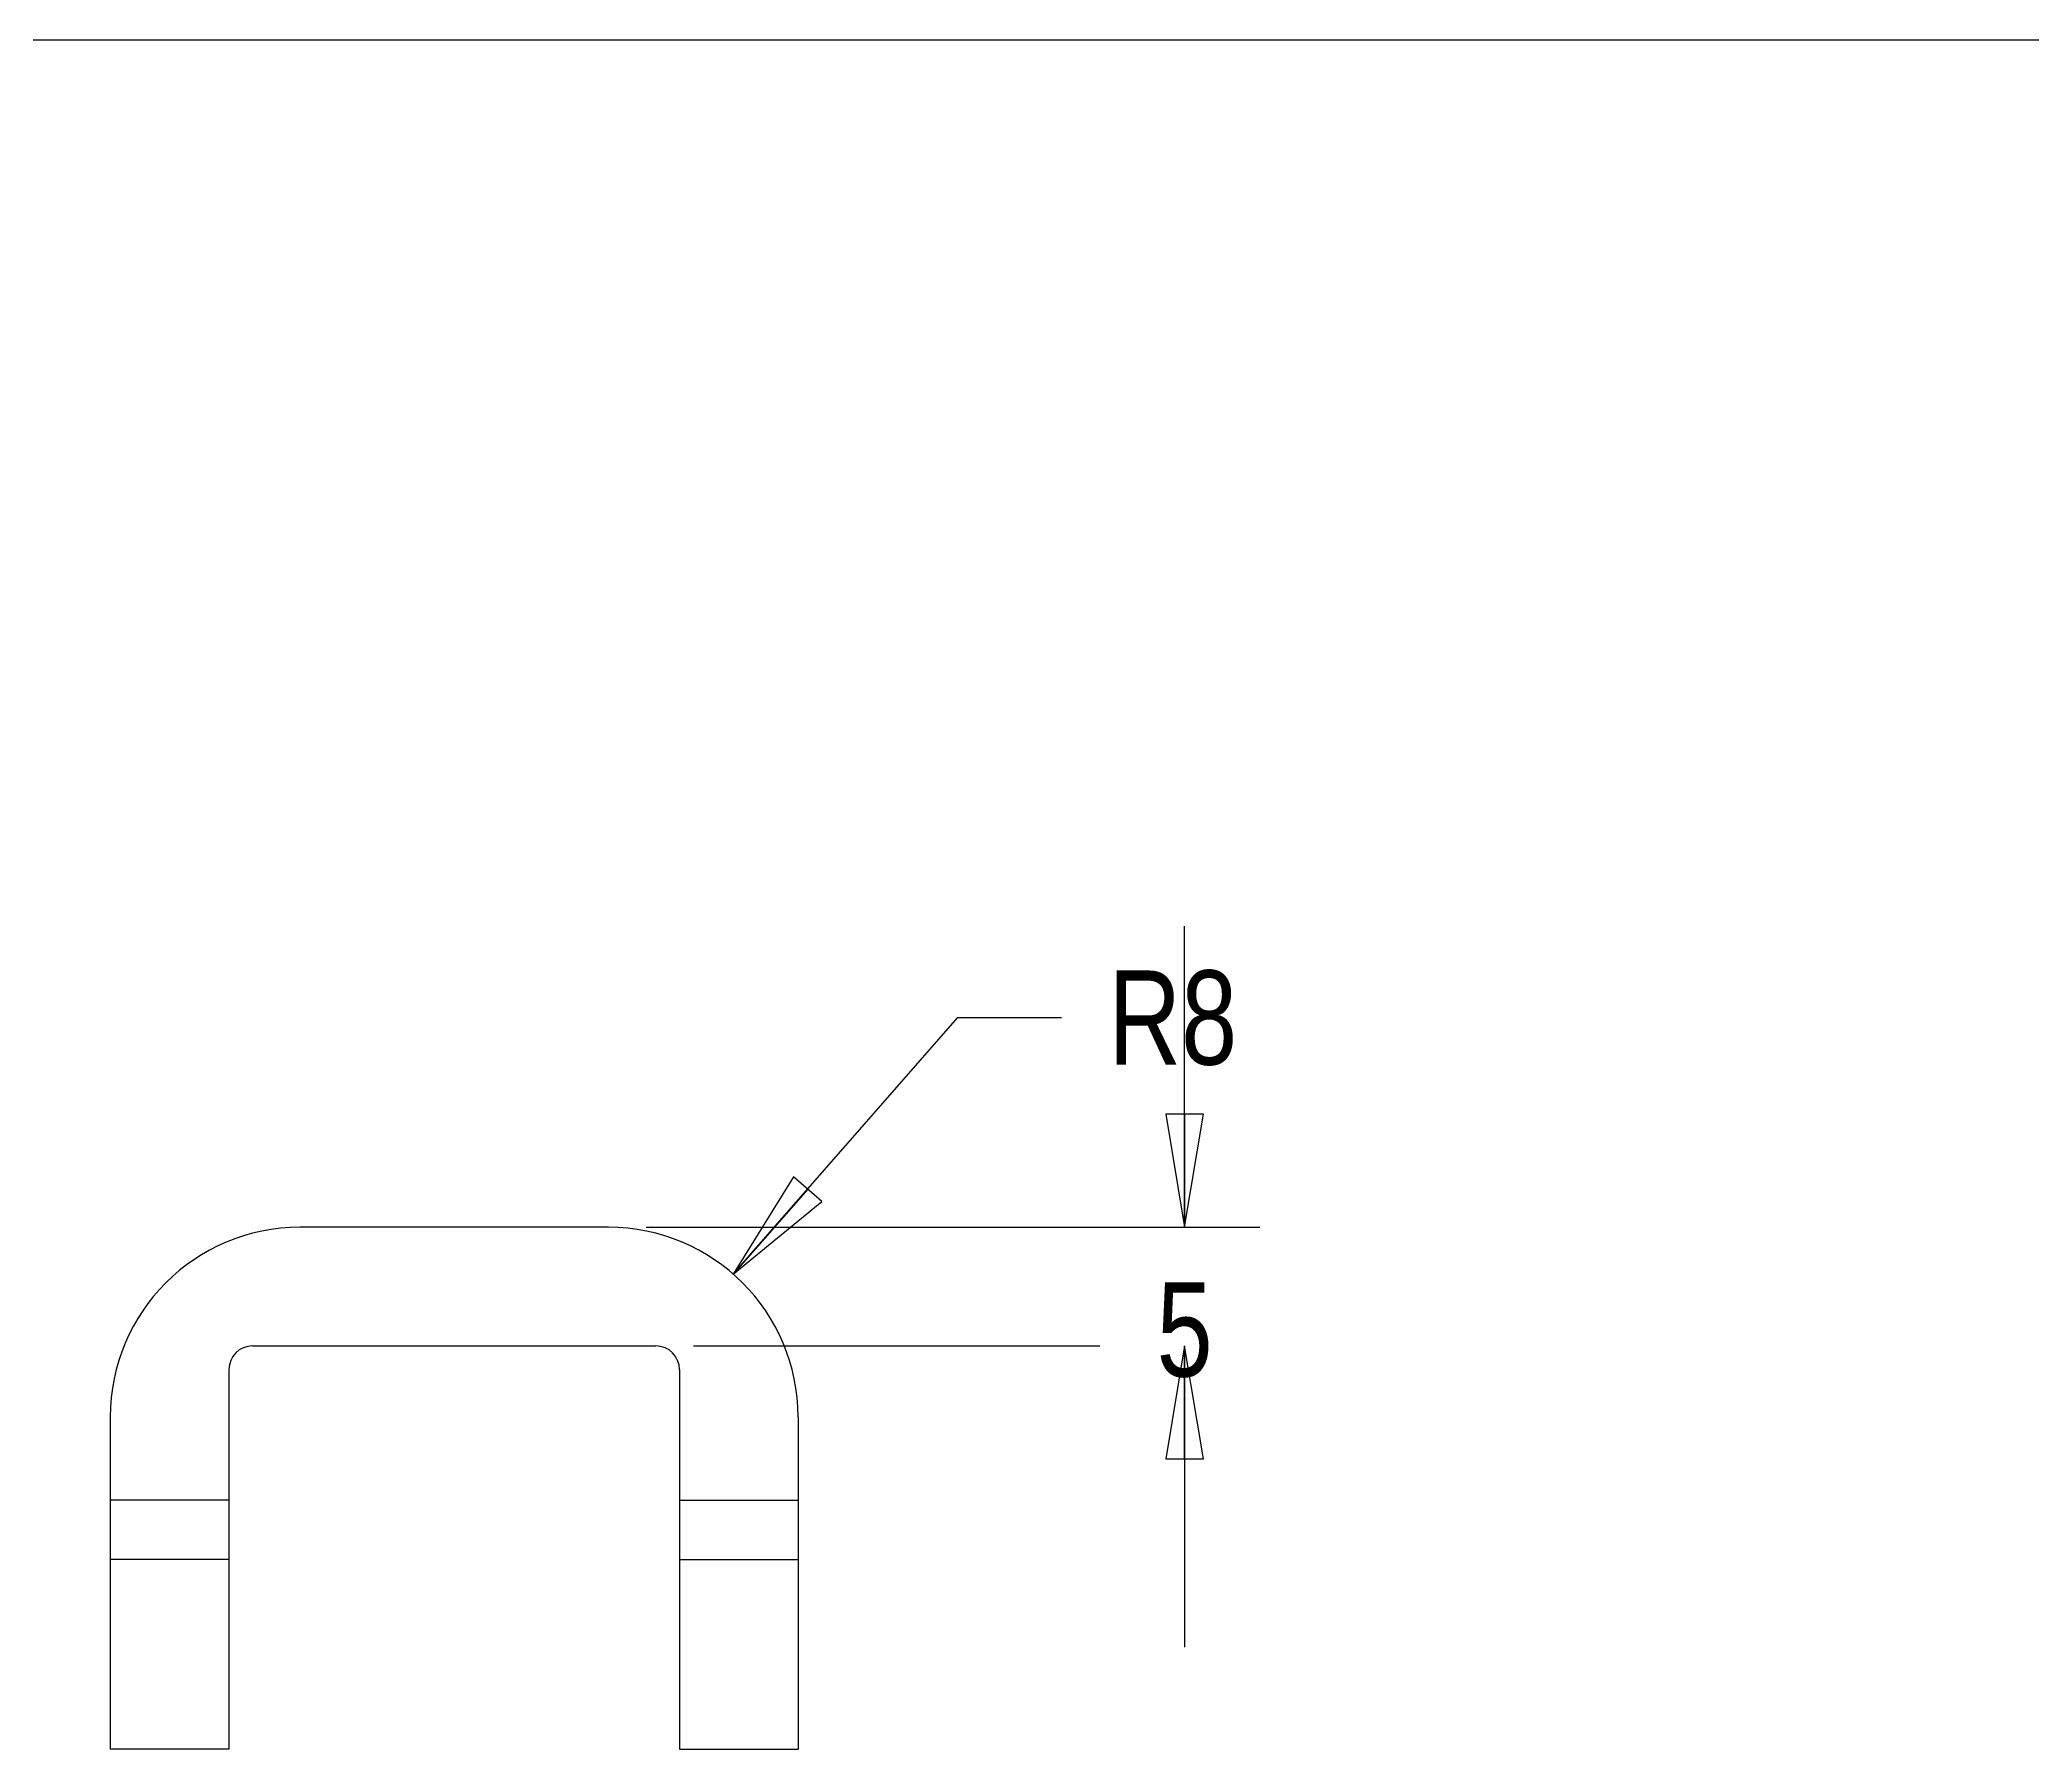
# Model space of a CAD drawing. Header units: millimetres. Extents: x 0 to 297, y 0 to 210.
# Drawn here: x 129 to 213, y 137.9 to 210 of the extents above; entities that cross this region are included whole.
import ezdxf

# ---------------------------------------------------------------- set-up
doc = ezdxf.new("R2010")
doc.units = ezdxf.units.MM
doc.header["$LTSCALE"] = 0.64311
doc.header["$MEASUREMENT"] = 0
doc.layers.get('0').update_dxf_attribs({"linetype": 'CONTINUOUS'})
doc.styles.get("Standard").update_dxf_attribs({"font": 'txt', "width": 0.8})
doc.dimstyles.new('DIMSTYLE_1', dxfattribs={"dimtxt": 0.15625, "dimasz": 0.1875, "dimexe": 0.125, "dimexo": 0.625, "dimgap": 0.078125, "dimtad": 1, "dimzin": 4, "dimtxsty": 'STANDARD', "dimblk": 'CLOSED', "dimblk1": 'CLOSED', "dimblk2": 'CLOSED', "dimcen": 2.5, "dimazin": 1, "dimtfac": 1, "dimtmove": 0, "dimatfit": 3, "dimldrblk": 'CLOSED', "dimtzin": 4})
doc.dimstyles.new('DIMSTYLE_2', dxfattribs={"dimtxt": 0.15625, "dimasz": 0.1875, "dimexe": 0.125, "dimexo": 0.625, "dimtad": 1, "dimzin": 4, "dimtxsty": 'STANDARD', "dimblk": 'CLOSED', "dimblk1": 'CLOSED', "dimblk2": 'CLOSED', "dimcen": 2.5, "dimazin": 1, "dimtfac": 1, "dimtmove": 0, "dimatfit": 3, "dimldrblk": 'CLOSED', "dimtzin": 4})

# ---------------------------------------------------------------- blocks, each defined once
blk = doc.blocks.new('_CLOSED')
at = {"color": 0, "linetype": 'ByBlock'}
for p, q in [((0, 0), (-1, 0.167)), ((-1, 0.167), (-1, -0.167)), ((-1, -0.167), (0, 0)), ((-1, 0), (0, 0))]:
    blk.add_line(p, q, dxfattribs=at)
blk = doc.blocks.new('*D14')
at = {"color": 2, "linetype": 'Continuous', "transparency": 16777216}
for p, q in [((158.238, 157.965), (167.705, 168.786)), ((167.705, 168.786), (172.071, 168.786))]:
    blk.add_line(p, q, dxfattribs=at)
at = {"color": 2, "linetype": 'Continuous', "transparency": 16777216, "xscale": 4.762499999999999, "yscale": 4.762499999999999, "zscale": 4.762499999999999, "rotation": -131.1824498416}
blk.add_blockref('_CLOSED', (158.238, 157.965), dxfattribs=at)
at = {"color": 2, "linetype": 'Continuous', "transparency": 16777216, "insert": (174.055, 170.77), "char_height": 3.9688, "width": 6.35, "attachment_point": 1, "line_spacing_factor": 0.9}
blk.add_mtext('R8', dxfattribs=at)
blk = doc.blocks.new('*D15')
at = {"color": 2, "linetype": 'Continuous', "transparency": 16777216}
for p, q in [((177.268, 159.944), (177.268, 172.644)), ((154.558, 159.944), (180.443, 159.944)), ((156.558, 154.944), (173.696, 154.944)), ((177.268, 154.944), (177.268, 142.244))]:
    blk.add_line(p, q, dxfattribs=at)
at = {"color": 2, "linetype": 'Continuous', "transparency": 16777216, "xscale": 4.762499999999999, "yscale": 4.762499999999999, "zscale": 4.762499999999999}
for p, rotation in [((177.268, 159.944), -90.00000000000001), ((177.268, 154.944), 90)]:
    blk.add_blockref('_CLOSED', p, dxfattribs=dict(at, rotation=rotation))
at = {"color": 2, "linetype": 'Continuous', "transparency": 16777216, "insert": (177.268, 157.621), "char_height": 3.969, "width": 3.175, "attachment_point": 2, "line_spacing_factor": 0.9}
blk.add_mtext('5', dxfattribs=at)

msp = doc.modelspace()

# ---------------------------------------------------------------- linework, layer by layer
at = {"color": 7, "linetype": 'Continuous'}
for p, q in [((0, 210), (297, 210)), ((152.97, 159.944), (139.97, 159.944)), ((137.97, 154.944), (154.97, 154.944)), ((136.97, 153.944), (136.97, 137.944)), ((155.97, 153.944), (155.97, 137.944)), ((131.97, 151.944), (131.97, 137.944)), ((160.97, 151.944), (160.97, 137.944)), ((136.97, 148.444), (131.97, 148.444)), ((155.97, 148.444), (160.97, 148.444)), ((136.97, 145.944), (131.97, 145.944)), ((155.97, 145.944), (160.97, 145.944)), ((136.97, 137.944), (131.97, 137.944)), ((155.97, 137.944), (160.97, 137.944))]:
    msp.add_line(p, q, dxfattribs=at)
for centre, radius, start, end in [((139.97, 151.944), 8, 90, 180), ((152.97, 151.944), 8, 0, 90), ((137.97, 153.944), 1, 90, 180), ((154.97, 153.944), 1, 0, 90)]:
    msp.add_arc(centre, radius, start, end, dxfattribs=at)

# ---------------------------------------------------------------- dimensions: what is measured, and where the dimension line sits
at = {"color": 2, "linetype": 'Continuous'}
dim = msp.add_linear_dim(base=(177.268, 159.944), p1=(154.97, 154.944), p2=(152.97, 159.944), angle=90, dimstyle='DIMSTYLE_1', dxfattribs=at)
dim.commit()
dim.dimension.update_dxf_attribs({"geometry": '*D15', "text_midpoint": (177.367, 155.636), "dimtype": 160})
dim = msp.add_radius_dim(center=(152.97, 151.944), mpoint=(158.238, 157.965), text='R<>', dimstyle='DIMSTYLE_2', dxfattribs=at)
dim.commit()
dim.dimension.update_dxf_attribs({"geometry": '*D14', "text_midpoint": (177.23, 168.786), "dimtype": 164})

doc.saveas('drawing.dxf')
